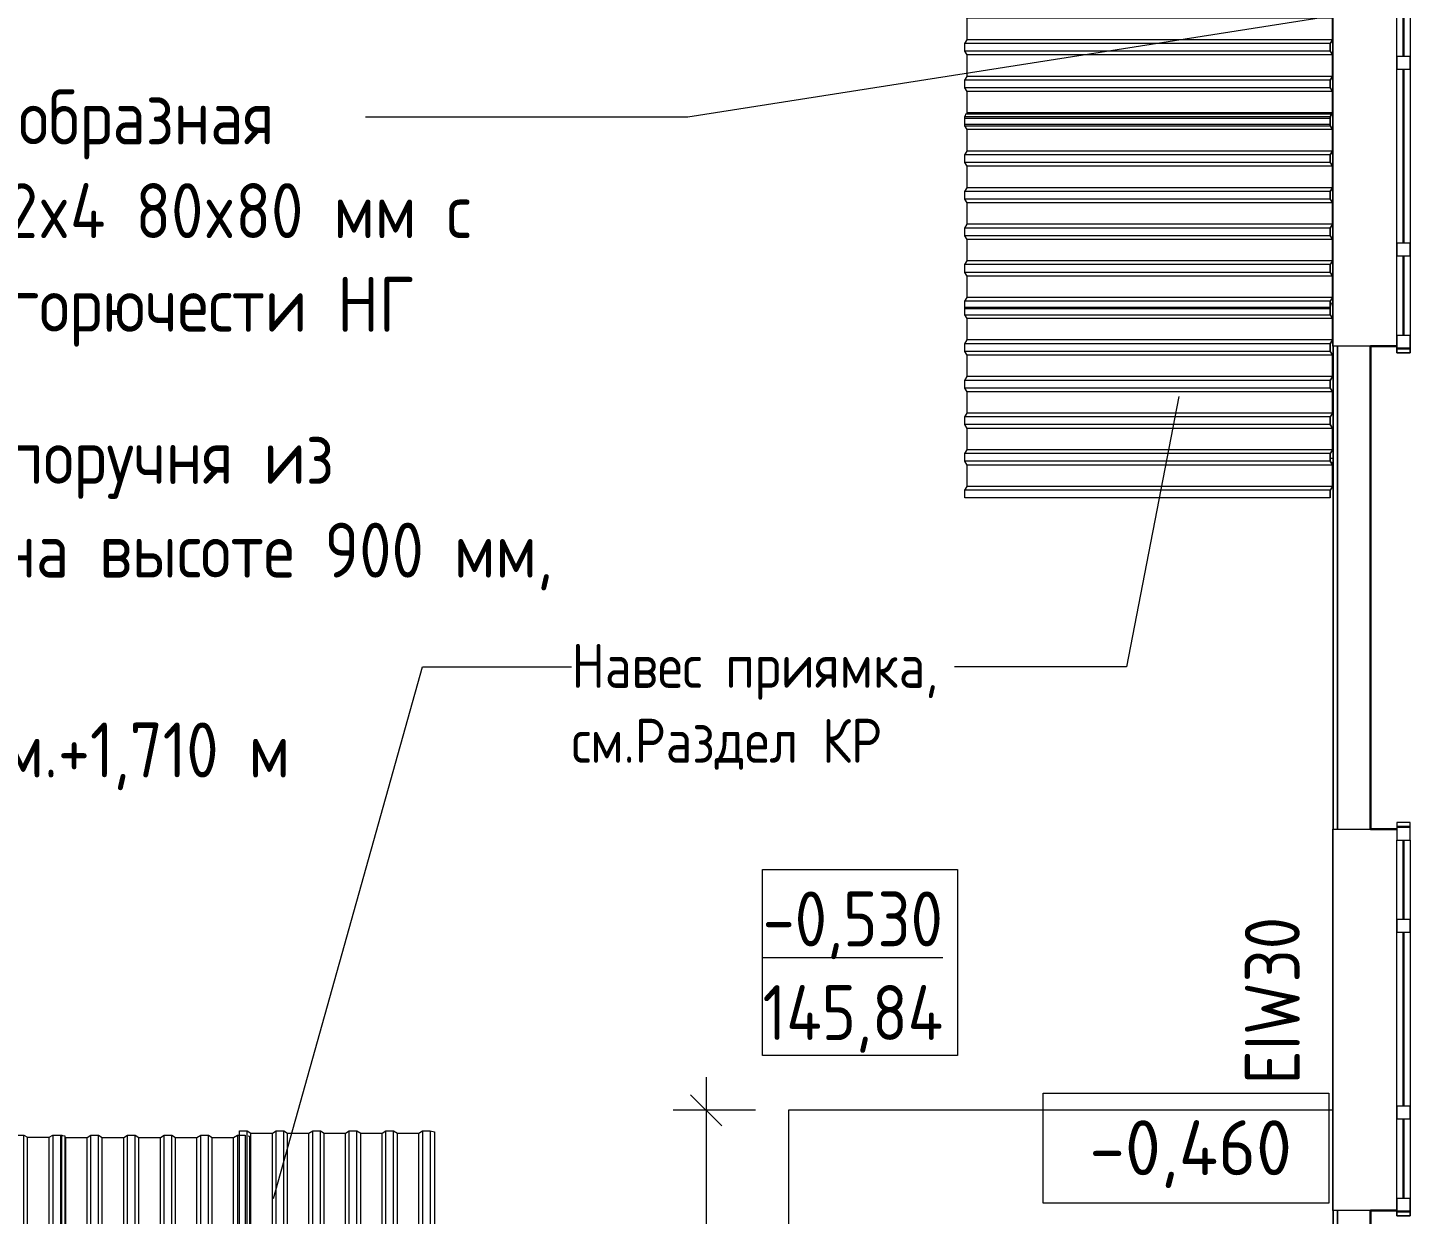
# Model space of a CAD drawing. Header units: millimetres. Extents: x 504091 to 2165846, y 135022 to 442887.
# Drawn here: x 1439468 to 1445732, y 326668 to 332071 of the extents above; entities that cross this region are included whole.
import ezdxf

# ---------------------------------------------------------------- set-up
doc = ezdxf.new("R2010")
doc.units = ezdxf.units.MM
doc.layers.get('Defpoints').update_dxf_attribs({"color": 255})
for name, color, linetype, lineweight in [('_ Окна', 7, 'Continuous', 30), ('Аннотация', 7, 'Continuous', 9), ('Обобщенные модели', 7, 'Continuous', 18), ('Окна', 7, 'Continuous', 18), ('отметки', 7, 'Continuous', 20), ('Перекрытие', 7, 'Continuous', 18), ('размеры', 7, 'Continuous', 9), ('Стены внутренние', 7, 'Continuous', 18), ('Стены наружные', 7, 'Continuous', 18), ('Стены несущие', 7, 'Continuous', 30), ('Стены отделка', 7, 'Continuous', 30), ('Стены штриховка', 7, 'Continuous', 18)]:
    doc.layers.add(name, color=color, linetype=linetype, lineweight=lineweight)
doc.styles.add('GOST Common_2', font='GOST_Common.ttf', dxfattribs={"width": 0.9, "height": 200})
doc.styles.add('GOST Common_3', font='GOST_Common.ttf', dxfattribs={"height": 250})
doc.styles.add('GOST Common_4', font='GOST_Common.ttf', dxfattribs={"width": 0.9, "height": 200})
doc.styles.add('GOST Common_6', font='GOST_Common.ttf', dxfattribs={"width": 0.9, "height": 200})
doc.dimstyles.new('ADSK_Основной_2_мм', dxfattribs={"dimscale": 304.8, "dimtxt": 201.142999, "dimasz": 0.463911, "dimexe": 0.492126, "dimexo": 0.492126, "dimgap": 0.098425, "dimtad": 1, "dimrnd": 0.01, "dimdsep": 46, "dimtxsty": 'GOST Common_4', "dimblk1": 'OBLIQUE', "dimblk2": 'OBLIQUE', "dimsah": 1, "dimcen": 0.09, "dimdle": 0.492126, "dimazin": 2, "dimtfac": 1, "dimtdec": 4, "dimtix": 1, "dimtmove": 0, "dimatfit": 3, "dimfxl": 0, "dimtvp": 1, "dimtolj": 1, "dimtzin": 0, "dimlwd": 20, "dimlwe": 20, "dimarcsym": 0})

# ---------------------------------------------------------------- blocks, each defined once
blk = doc.blocks.new('Roof Cladding - 833x50mm-V25-План 1-го этажа')
at = {"layer": 'Обобщенные модели'}
for p, q in [((39470.2, 22208.1), (39474.5, 22208.1)), ((39474.5, 22208.1), (39476.8, 22206.7)), ((39474.5, 20821.3), (39474.5, 22208.1)), ((39488, 22200.1), (39491.5, 22198)), ((39491.5, 22198), (39589.2, 22198)), ((39491.5, 20837.8), (39491.5, 22198)), ((39589.2, 22198), (39606.2, 22208.1)), ((39589.2, 20837.8), (39589.2, 22198)), ((39606.2, 22208.1), (39641.2, 22208.1)), ((39606.2, 20821.3), (39606.2, 22208.1)), ((39641.2, 22208.1), (39658.2, 22198)), ((39641.2, 20821.3), (39641.2, 22208.1)), ((39658.2, 22198), (39755.9, 22198)), ((39658.2, 20837.8), (39658.2, 22198)), ((39755.9, 22198), (39772.9, 22208.1)), ((39755.9, 20837.8), (39755.9, 22198)), ((39772.9, 22208.1), (39807.9, 22208.1)), ((39772.9, 20821.3), (39772.9, 22208.1)), ((39807.9, 22208.1), (39824.9, 22198)), ((39807.9, 20821.3), (39807.9, 22208.1)), ((39824.9, 22198), (39922.6, 22198)), ((39824.9, 20837.8), (39824.9, 22198)), ((39922.6, 22198), (39939.6, 22208.1)), ((39922.6, 20837.8), (39922.6, 22198)), ((39939.6, 22208.1), (39974.6, 22208.1)), ((39939.6, 20821.3), (39939.6, 22208.1)), ((39974.6, 22208.1), (39991.6, 22198)), ((39974.6, 20821.3), (39974.6, 22208.1)), ((39991.6, 22198), (40089.3, 22198)), ((39991.6, 20837.8), (39991.6, 22198)), ((40089.3, 22198), (40106.3, 22208.1)), ((40089.3, 20837.8), (40089.3, 22198)), ((40106.3, 22208.1), (40141.3, 22208.1)), ((40106.3, 20821.3), (40106.3, 22208.1)), ((40141.3, 22208.1), (40158.3, 22198)), ((40141.3, 20821.3), (40141.3, 22208.1)), ((40158.3, 22198), (40256, 22198)), ((40158.3, 20837.8), (40158.3, 22198)), ((40256, 22198), (40273, 22208.1)), ((40256, 20837.8), (40256, 22198)), ((40273, 22208.1), (40308, 22208.1)), ((40273, 22208.1), (40273, 20821.3)), ((40308, 22208.1), (40308, 20821.3)), ((40322.8, 22205), (40328, 22203.9)), ((40328, 22203.9), (40328, 20821.3))]:
    blk.add_line(p, q, dxfattribs=at)
blk = doc.blocks.new('Roof Cladding - 833x50mm-3052802-План 1-го этажа')
at = {"layer": 'Обобщенные модели'}
for p, q in [((40282.6, 22227.1), (40317.6, 22227.1)), ((40282.6, 20821.3), (40282.6, 22227.1)), ((40317.6, 22227.1), (40334.6, 22217.1)), ((40317.6, 20821.3), (40317.6, 22227.1)), ((40334.6, 22217.1), (40432.3, 22217.1)), ((40334.6, 20837.8), (40334.6, 22217.1)), ((40432.3, 22217.1), (40449.3, 22227.1)), ((40432.3, 20837.8), (40432.3, 22217.1)), ((40449.3, 22227.1), (40484.3, 22227.1)), ((40449.3, 20821.3), (40449.3, 22227.1)), ((40484.3, 22227.1), (40501.3, 22217.1)), ((40484.3, 20821.3), (40484.3, 22227.1)), ((40501.3, 22217.1), (40599, 22217.1)), ((40501.3, 20837.8), (40501.3, 22217.1)), ((40599, 22217.1), (40616, 22227.1)), ((40599, 20837.8), (40599, 22217.1)), ((40616, 22227.1), (40651, 22227.1)), ((40616, 20821.3), (40616, 22227.1)), ((40651, 22227.1), (40668, 22217.1)), ((40651, 20821.3), (40651, 22227.1)), ((40668, 22217.1), (40765.7, 22217.1)), ((40668, 20837.8), (40668, 22217.1)), ((40765.7, 22217.1), (40782.7, 22227.1)), ((40765.7, 20837.8), (40765.7, 22217.1)), ((40782.7, 22227.1), (40817.7, 22227.1)), ((40782.7, 20821.3), (40782.7, 22227.1)), ((40817.7, 22227.1), (40834.7, 22217.1)), ((40817.7, 20821.3), (40817.7, 22227.1)), ((40834.7, 22217.1), (40932.4, 22217.1)), ((40834.7, 20837.8), (40834.7, 22217.1)), ((40932.4, 22217.1), (40949.4, 22227.1)), ((40932.4, 20837.8), (40932.4, 22217.1)), ((40949.4, 22227.1), (40984.4, 22227.1)), ((40949.4, 20821.3), (40949.4, 22227.1)), ((40984.4, 22227.1), (41001.4, 22217.1)), ((40984.4, 20821.3), (40984.4, 22227.1)), ((41001.4, 22217.1), (41099.1, 22217.1)), ((41001.4, 21006.3), (41001.4, 22217.1)), ((41099.1, 22217.1), (41116.1, 22227.1)), ((41099.1, 20821.3), (41099.1, 22217.1)), ((41116.1, 22227.1), (41151.1, 22227.1)), ((41116.1, 22227.1), (41116.1, 20821.3)), ((41151.1, 22227.1), (41171.1, 22223)), ((41151.1, 22227.1), (41151.1, 20821.3)), ((41171.1, 22223), (41171.1, 20821.3)), ((41001.4, 20821.3), (41001.4, 20988.6))]:
    blk.add_line(p, q, dxfattribs=at)
blk = doc.blocks.new('Roof Cladding - 833x50mm-V29-План 1-го этажа')
at = {"layer": 'Обобщенные модели'}
for p, q in [((43585.6, 26802.1), (43585.6, 26837.1)), ((43585.6, 26837.1), (45248.5, 26837.1)), ((43587.7, 26847.1), (43589.8, 26857.1)), ((43589.8, 26857.1), (45252.6, 26857.1)), ((45252.6, 26857.1), (45248.5, 26837.1)), ((45248.5, 26837.1), (45248.5, 26802.1)), ((45248.8, 26836.5), (45252.8, 26856.1)), ((45248.8, 26803.2), (45248.8, 26836.5)), ((45252.8, 26856.1), (45252.6, 26857.1)), ((43595.7, 26785.1), (43585.6, 26802.1)), ((43585.6, 26802.1), (45248.5, 26802.1)), ((43595.7, 26687.4), (43595.7, 26785.1)), ((45258.5, 26785.1), (43595.7, 26785.1)), ((45248.5, 26802.1), (45258.5, 26785.1)), ((45258.8, 26786.2), (45248.8, 26803.2)), ((45258.5, 26785.1), (45258.5, 26687.4)), ((45258.8, 26686.4), (45258.8, 26786.2)), ((43585.6, 26670.4), (43595.7, 26687.4)), ((45258.5, 26687.4), (43595.7, 26687.4)), ((45258.5, 26687.4), (45248.5, 26670.4)), ((45248.8, 26669.4), (45258.8, 26686.4)), ((43585.6, 26635.4), (43585.6, 26670.4)), ((45248.5, 26670.4), (43585.6, 26670.4)), ((43595.7, 26618.4), (43585.6, 26635.4)), ((45248.5, 26635.4), (43585.6, 26635.4)), ((45248.5, 26670.4), (45248.5, 26635.4)), ((45248.5, 26635.4), (45258.5, 26618.4)), ((45248.8, 26636.5), (45248.8, 26669.4)), ((45258.8, 26619.5), (45248.8, 26636.5)), ((43595.7, 26520.7), (43595.7, 26618.4)), ((45258.5, 26618.4), (43595.7, 26618.4)), ((45258.5, 26618.4), (45258.5, 26520.7)), ((45258.8, 26519.7), (45258.8, 26619.5)), ((43585.6, 26503.7), (43595.7, 26520.7)), ((43585.6, 26468.7), (43585.6, 26503.7)), ((45248.5, 26503.7), (43585.6, 26503.7)), ((45258.5, 26520.7), (43595.7, 26520.7)), ((45258.5, 26520.7), (45248.5, 26503.7)), ((45248.5, 26503.7), (45248.5, 26468.7)), ((45248.8, 26502.7), (45258.8, 26519.7)), ((45248.8, 26469.8), (45248.8, 26502.7)), ((43595.7, 26451.7), (43585.6, 26468.7)), ((45248.5, 26468.7), (43585.6, 26468.7)), ((43595.7, 26354), (43595.7, 26451.7)), ((45258.5, 26451.7), (43595.7, 26451.7)), ((45248.5, 26468.7), (45258.5, 26451.7)), ((45258.8, 26452.8), (45248.8, 26469.8)), ((45258.5, 26451.7), (45258.5, 26354)), ((45258.8, 26353), (45258.8, 26452.8)), ((43585.6, 26337), (43595.7, 26354)), ((43585.6, 26302), (43585.6, 26337)), ((45248.5, 26337), (43585.6, 26337)), ((45258.5, 26354), (43595.7, 26354)), ((45258.5, 26354), (45248.5, 26337)), ((45248.5, 26337), (45248.5, 26302)), ((45248.8, 26336), (45258.8, 26353)), ((45248.8, 26303.1), (45248.8, 26336)), ((43595.7, 26285), (43585.6, 26302)), ((45248.5, 26302), (43585.6, 26302)), ((43595.7, 26187.3), (43595.7, 26285)), ((45258.5, 26285), (43595.7, 26285)), ((45248.5, 26302), (45258.5, 26285)), ((45258.8, 26286.1), (45248.8, 26303.1)), ((45258.5, 26285), (45258.5, 26187.3)), ((45258.8, 26186.3), (45258.8, 26286.1)), ((43585.6, 26170.3), (43595.7, 26187.3)), ((45258.5, 26187.3), (43595.7, 26187.3)), ((45258.5, 26187.3), (45248.5, 26170.3)), ((45248.8, 26169.3), (45258.8, 26186.3)), ((43585.6, 26135.3), (43585.6, 26170.3)), ((45248.5, 26170.3), (43585.6, 26170.3)), ((43595.7, 26118.3), (43585.6, 26135.3)), ((45248.5, 26135.3), (43585.6, 26135.3)), ((45248.5, 26170.3), (45248.5, 26135.3)), ((45248.5, 26135.3), (45258.5, 26118.3)), ((45248.8, 26136.4), (45248.8, 26169.3)), ((45258.8, 26119.4), (45248.8, 26136.4)), ((43595.7, 26020.6), (43595.7, 26118.3)), ((45258.5, 26118.3), (43595.7, 26118.3)), ((45258.5, 26118.3), (45258.5, 26020.6)), ((45258.8, 26019.6), (45258.8, 26119.4)), ((43585.6, 26003.6), (43595.7, 26020.6)), ((43585.6, 25968.6), (43585.6, 26003.6)), ((45248.5, 26003.6), (43585.6, 26003.6)), ((45258.5, 26020.6), (43595.7, 26020.6)), ((45258.5, 26020.6), (45248.5, 26003.6)), ((45248.5, 26003.6), (45248.5, 25968.6)), ((45248.8, 26002.6), (45258.8, 26019.6)), ((45248.8, 25968.6), (45248.8, 26002.6)), ((45248.5, 25968.6), (43585.6, 25968.6)), ((45248.5, 25968.6), (45248.8, 25968.6))]:
    blk.add_line(p, q, dxfattribs=at)
blk = doc.blocks.new('Roof Cladding - 333x50mm-3052987-План 1-го этажа')
at = {"layer": 'Обобщенные модели'}
for p, q in [((38932.9, 22208.6), (38967.9, 22208.6)), ((38932.9, 20821.3), (38932.9, 22208.6)), ((38967.9, 22208.6), (38984.9, 22198.5)), ((38967.9, 20821.3), (38967.9, 22208.6)), ((38984.9, 22198.5), (39082.6, 22198.5)), ((38984.9, 20821.3), (38984.9, 22198.5)), ((39082.6, 22198.5), (39099.6, 22208.6)), ((39082.6, 20821.3), (39082.6, 22198.5)), ((39099.6, 22208.6), (39134.6, 22208.6)), ((39099.6, 20821.3), (39099.6, 22208.6)), ((39134.6, 22208.6), (39151.6, 22198.5)), ((39134.6, 20821.3), (39134.6, 22208.6)), ((39151.6, 22198.5), (39249.3, 22198.5)), ((39151.6, 20837.8), (39151.6, 22198.5)), ((39249.3, 22198.5), (39266.3, 22208.6)), ((39249.3, 20837.8), (39249.3, 22198.5)), ((39266.3, 22208.6), (39301.3, 22208.6)), ((39266.3, 20821.3), (39266.3, 22208.6)), ((39301.3, 22208.6), (39318.3, 22198.5)), ((39301.3, 20821.1), (39301.3, 22208.6)), ((39318.3, 22198.5), (39416, 22198.5)), ((39318.3, 20837.8), (39318.3, 22198.5)), ((39416, 22198.5), (39433, 22208.6)), ((39416, 20837.8), (39416, 22198.5)), ((39433, 22208.6), (39468, 22208.6)), ((39433, 22208.6), (39433, 20821.3)), ((39468, 22208.6), (39473.9, 22207.3)), ((39468, 22208.6), (39468, 20821.3)), ((39474.5, 22207.2), (39488, 22204.4)), ((39488, 22204.4), (39488, 20821.3))]:
    blk.add_line(p, q, dxfattribs=at)
blk = doc.blocks.new('Roof Cladding - 833x50mm-V30-План 1-го этажа')
at = {"layer": 'Обобщенные модели'}
for p, q in [((45252.6, 25997.1), (45248.5, 25977.1)), ((45248.7, 25997.1), (45252.6, 25997.1)), ((45248.8, 25976.5), (45252.8, 25996.1)), ((45252.8, 25996.1), (45252.6, 25997.1)), ((43585.6, 25942.1), (43585.6, 25977.1)), ((43585.6, 25977.1), (45248.5, 25977.1)), ((43595.7, 25925.1), (43585.6, 25942.1)), ((43585.6, 25942.1), (45248.5, 25942.1)), ((45248.5, 25977.1), (45248.5, 25942.1)), ((45248.5, 25942.1), (45258.5, 25925.1)), ((45248.8, 25943.2), (45248.8, 25976.5)), ((45258.8, 25926.2), (45248.8, 25943.2)), ((43595.7, 25827.4), (43595.7, 25925.1)), ((45258.5, 25925.1), (43595.7, 25925.1)), ((45258.5, 25925.1), (45258.5, 25827.4)), ((45258.8, 25826.4), (45258.8, 25926.2)), ((43585.6, 25810.4), (43595.7, 25827.4)), ((43585.6, 25775.4), (43585.6, 25810.4)), ((45248.5, 25810.4), (43585.6, 25810.4)), ((45258.5, 25827.4), (43595.7, 25827.4)), ((45258.5, 25827.4), (45248.5, 25810.4)), ((45248.5, 25810.4), (45248.5, 25775.4)), ((45248.8, 25809.4), (45258.8, 25826.4)), ((45248.8, 25776.5), (45248.8, 25809.4)), ((43595.7, 25758.4), (43585.6, 25775.4)), ((45248.5, 25775.4), (43585.6, 25775.4)), ((43595.7, 25660.7), (43595.7, 25758.4)), ((45258.5, 25758.4), (43595.7, 25758.4)), ((45248.5, 25775.4), (45258.5, 25758.4)), ((45258.8, 25759.5), (45248.8, 25776.5)), ((45258.5, 25758.4), (45258.5, 25660.7)), ((45258.8, 25659.7), (45258.8, 25759.5)), ((43585.6, 25643.7), (43595.7, 25660.7)), ((43585.6, 25608.7), (43585.6, 25643.7)), ((45248.5, 25643.7), (43585.6, 25643.7)), ((45258.5, 25660.7), (43595.7, 25660.7)), ((45258.5, 25660.7), (45248.5, 25643.7)), ((45248.5, 25643.7), (45248.5, 25608.7)), ((45248.8, 25642.7), (45258.8, 25659.7)), ((45248.8, 25609.8), (45248.8, 25642.7)), ((43595.7, 25591.7), (43585.6, 25608.7)), ((45248.5, 25608.7), (43585.6, 25608.7)), ((43595.7, 25494), (43595.7, 25591.7)), ((45258.5, 25591.7), (43595.7, 25591.7)), ((45248.5, 25608.7), (45258.5, 25591.7)), ((45258.8, 25592.8), (45248.8, 25609.8)), ((45258.5, 25591.7), (45258.5, 25494)), ((45258.8, 25493), (45258.8, 25592.8)), ((43585.6, 25477), (43595.7, 25494)), ((43585.6, 25442), (43585.6, 25477)), ((45248.5, 25477), (43585.6, 25477)), ((43595.7, 25425), (43585.6, 25442)), ((45248.5, 25442), (43585.6, 25442)), ((45258.5, 25494), (43595.7, 25494)), ((45258.5, 25494), (45248.5, 25477)), ((45248.5, 25477), (45248.5, 25442)), ((45248.5, 25442), (45258.5, 25425)), ((45248.8, 25476), (45258.8, 25493)), ((45248.8, 25443.1), (45248.8, 25476)), ((45258.8, 25426.1), (45248.8, 25443.1)), ((43595.7, 25327.3), (43595.7, 25425)), ((45258.5, 25425), (43595.7, 25425)), ((45258.5, 25425), (45258.5, 25327.3)), ((45258.8, 25326.3), (45258.8, 25426.1)), ((43585.6, 25310.3), (43595.7, 25327.3)), ((43585.6, 25275.3), (43585.6, 25310.3)), ((45248.5, 25310.3), (43585.6, 25310.3)), ((45258.5, 25327.3), (43595.7, 25327.3)), ((45258.5, 25327.3), (45248.5, 25310.3)), ((45248.5, 25310.3), (45248.5, 25275.3)), ((45248.8, 25309.3), (45258.8, 25326.3)), ((45248.8, 25276.4), (45248.8, 25309.3)), ((43595.7, 25258.3), (43585.6, 25275.3)), ((45248.5, 25275.3), (43585.6, 25275.3)), ((43595.7, 25160.6), (43595.7, 25258.3)), ((45258.5, 25258.3), (43595.7, 25258.3)), ((45248.5, 25275.3), (45258.5, 25258.3)), ((45258.8, 25259.4), (45248.8, 25276.4)), ((45258.5, 25258.3), (45258.5, 25160.6)), ((45258.8, 25159.6), (45258.8, 25259.4)), ((43585.6, 25143.6), (43595.7, 25160.6)), ((43585.6, 25108.6), (43585.6, 25143.6)), ((45248.5, 25143.6), (43585.6, 25143.6)), ((45258.5, 25160.6), (43595.7, 25160.6)), ((45258.5, 25160.6), (45248.5, 25143.6)), ((45248.5, 25143.6), (45248.5, 25108.6)), ((45248.8, 25142.6), (45258.8, 25159.6)), ((45248.8, 25108.6), (45248.8, 25142.6)), ((45248.5, 25108.6), (43585.6, 25108.6)), ((45248.5, 25108.6), (45248.8, 25108.6))]:
    blk.add_line(p, q, dxfattribs=at)
blk = doc.blocks.new('Roof Cladding - 833x50mm-3052852-План 1-го этажа')
at = {"layer": 'Обобщенные модели'}
for p, q in [((43585.6, 27677.1), (43589.8, 27697.1)), ((43589.8, 27697.1), (45252.6, 27697.1)), ((45252.6, 27697.1), (45248.5, 27677.1)), ((45248.8, 27676.5), (45252.8, 27696.1)), ((45252.8, 27696.1), (45252.6, 27697.1)), ((43585.6, 27642.1), (43585.6, 27677.1)), ((43585.6, 27677.1), (45248.5, 27677.1)), ((43595.7, 27625.1), (43585.6, 27642.1)), ((43585.6, 27642.1), (45248.5, 27642.1)), ((43595.7, 27527.4), (43595.7, 27625.1)), ((45258.5, 27625.1), (43595.7, 27625.1)), ((45248.5, 27677.1), (45248.5, 27642.1)), ((45248.5, 27642.1), (45258.5, 27625.1)), ((45248.8, 27643.2), (45248.8, 27676.5)), ((45258.8, 27626.2), (45248.8, 27643.2)), ((45258.5, 27625.1), (45258.5, 27527.4)), ((45258.8, 27526.4), (45258.8, 27626.2)), ((43585.6, 27510.4), (43595.7, 27527.4)), ((43585.6, 27475.4), (43585.6, 27510.4)), ((45248.5, 27510.4), (43585.6, 27510.4)), ((45258.5, 27527.4), (43595.7, 27527.4)), ((45258.5, 27527.4), (45248.5, 27510.4)), ((45248.5, 27510.4), (45248.5, 27475.4)), ((45248.8, 27509.4), (45258.8, 27526.4)), ((45248.8, 27476.5), (45248.8, 27509.4)), ((43595.7, 27458.4), (43585.6, 27475.4)), ((45248.5, 27475.4), (43585.6, 27475.4)), ((43595.7, 27360.7), (43595.7, 27458.4)), ((45258.5, 27458.4), (43595.7, 27458.4)), ((45248.5, 27475.4), (45258.5, 27458.4)), ((45258.8, 27459.5), (45248.8, 27476.5)), ((45258.5, 27458.4), (45258.5, 27360.7)), ((45258.8, 27359.7), (45258.8, 27459.5)), ((43585.6, 27343.7), (43595.7, 27360.7)), ((43585.6, 27308.7), (43585.6, 27343.7)), ((45248.5, 27343.7), (43585.6, 27343.7)), ((45258.5, 27360.7), (43595.7, 27360.7)), ((45258.5, 27360.7), (45248.5, 27343.7)), ((45248.5, 27343.7), (45248.5, 27308.7)), ((45248.8, 27342.7), (45258.8, 27359.7)), ((45248.8, 27309.8), (45248.8, 27342.7)), ((43595.7, 27291.7), (43585.6, 27308.7)), ((45248.5, 27308.7), (43585.6, 27308.7)), ((43595.7, 27194), (43595.7, 27291.7)), ((45258.5, 27291.7), (43595.7, 27291.7)), ((45248.5, 27308.7), (45258.5, 27291.7)), ((45258.8, 27292.8), (45248.8, 27309.8)), ((45258.5, 27291.7), (45258.5, 27194)), ((45258.8, 27193), (45258.8, 27292.8)), ((43585.6, 27177), (43595.7, 27194)), ((45258.5, 27194), (43595.7, 27194)), ((45258.5, 27194), (45248.5, 27177)), ((45248.8, 27176), (45258.8, 27193)), ((43585.6, 27142), (43585.6, 27177)), ((45248.5, 27177), (43585.6, 27177)), ((43595.7, 27125), (43585.6, 27142)), ((45248.5, 27142), (43585.6, 27142)), ((43595.7, 27027.3), (43595.7, 27125)), ((45258.5, 27125), (43595.7, 27125)), ((45248.5, 27177), (45248.5, 27142)), ((45248.5, 27142), (45258.5, 27125)), ((45248.8, 27143.1), (45248.8, 27176)), ((45258.8, 27126.1), (45248.8, 27143.1)), ((45258.5, 27125), (45258.5, 27027.3)), ((45258.8, 27026.3), (45258.8, 27126.1)), ((43585.6, 27010.3), (43595.7, 27027.3)), ((43585.6, 26975.3), (43585.6, 27010.3)), ((45248.5, 27010.3), (43585.6, 27010.3)), ((45258.5, 27027.3), (43595.7, 27027.3)), ((45258.5, 27027.3), (45248.5, 27010.3)), ((45248.5, 27010.3), (45248.5, 26975.3)), ((45248.8, 27009.3), (45258.8, 27026.3)), ((45248.8, 26976.4), (45248.8, 27009.3)), ((43595.7, 26958.3), (43585.6, 26975.3)), ((45248.5, 26975.3), (43585.6, 26975.3)), ((43595.7, 26860.6), (43595.7, 26958.3)), ((45258.5, 26958.3), (43595.7, 26958.3)), ((45248.5, 26975.3), (45258.5, 26958.3)), ((45258.8, 26959.4), (45248.8, 26976.4)), ((45258.5, 26958.3), (45258.5, 26860.6)), ((45258.8, 26859.6), (45258.8, 26959.4)), ((43585.6, 26843.6), (43587.7, 26847.1)), ((43585.6, 26808.6), (43585.6, 26843.6)), ((45248.5, 26843.6), (43585.6, 26843.6)), ((43593.6, 26857.1), (43595.7, 26860.6)), ((45258.5, 26860.6), (43595.7, 26860.6)), ((45250.4, 26846.9), (45248.5, 26843.6)), ((45248.5, 26843.6), (45248.5, 26808.6)), ((45248.8, 26842.6), (45258.8, 26859.6)), ((45248.8, 26808.6), (45248.8, 26842.6)), ((45258.5, 26860.6), (45250.5, 26847.1)), ((45248.5, 26808.6), (43585.6, 26808.6)), ((45248.5, 26808.6), (45248.8, 26808.6))]:
    blk.add_line(p, q, dxfattribs=at)
blk = doc.blocks.new('Roof Cladding - 833x50mm-V33-План 1-го этажа')
at = {"layer": 'Обобщенные модели'}
for p, q in [((43585.6, 26802.1), (43585.6, 26837.1)), ((43585.6, 26837.1), (45248.5, 26837.1)), ((43587.7, 26847.1), (43589.8, 26857.1)), ((43589.8, 26857.1), (45252.6, 26857.1)), ((45252.6, 26857.1), (45248.5, 26837.1)), ((45248.5, 26837.1), (45248.5, 26802.1)), ((45248.8, 26836.5), (45252.8, 26856.1)), ((45248.8, 26803.2), (45248.8, 26836.5)), ((45252.8, 26856.1), (45252.6, 26857.1)), ((43595.7, 26785.1), (43585.6, 26802.1)), ((43585.6, 26802.1), (45248.5, 26802.1)), ((43595.7, 26687.4), (43595.7, 26785.1)), ((45258.5, 26785.1), (43595.7, 26785.1)), ((45248.5, 26802.1), (45258.5, 26785.1)), ((45258.8, 26786.2), (45248.8, 26803.2)), ((45258.5, 26785.1), (45258.5, 26687.4)), ((45258.8, 26686.4), (45258.8, 26786.2)), ((43585.6, 26670.4), (43595.7, 26687.4)), ((45258.5, 26687.4), (43595.7, 26687.4)), ((45258.5, 26687.4), (45248.5, 26670.4)), ((45248.8, 26669.4), (45258.8, 26686.4)), ((43585.6, 26635.4), (43585.6, 26670.4)), ((45248.5, 26670.4), (43585.6, 26670.4)), ((43595.7, 26618.4), (43585.6, 26635.4)), ((45248.5, 26635.4), (43585.6, 26635.4)), ((45248.5, 26670.4), (45248.5, 26635.4)), ((45248.5, 26635.4), (45258.5, 26618.4)), ((45248.8, 26636.5), (45248.8, 26669.4)), ((45258.8, 26619.5), (45248.8, 26636.5)), ((43595.7, 26520.7), (43595.7, 26618.4)), ((45258.5, 26618.4), (43595.7, 26618.4)), ((45258.5, 26618.4), (45258.5, 26520.7)), ((45258.8, 26519.7), (45258.8, 26619.5)), ((43585.6, 26503.7), (43595.7, 26520.7)), ((43585.6, 26468.7), (43585.6, 26503.7)), ((45248.5, 26503.7), (43585.6, 26503.7)), ((45258.5, 26520.7), (43595.7, 26520.7)), ((45258.5, 26520.7), (45248.5, 26503.7)), ((45248.5, 26503.7), (45248.5, 26468.7)), ((45248.8, 26502.7), (45258.8, 26519.7)), ((45248.8, 26469.8), (45248.8, 26502.7)), ((43595.7, 26451.7), (43585.6, 26468.7)), ((45248.5, 26468.7), (43585.6, 26468.7)), ((43595.7, 26354), (43595.7, 26451.7)), ((45258.5, 26451.7), (43595.7, 26451.7)), ((45248.5, 26468.7), (45258.5, 26451.7)), ((45258.8, 26452.8), (45248.8, 26469.8)), ((45258.5, 26451.7), (45258.5, 26354)), ((45258.8, 26353), (45258.8, 26452.8)), ((43585.6, 26337), (43595.7, 26354)), ((43585.6, 26302), (43585.6, 26337)), ((45248.5, 26337), (43585.6, 26337)), ((45258.5, 26354), (43595.7, 26354)), ((45258.5, 26354), (45248.5, 26337)), ((45248.5, 26337), (45248.5, 26302)), ((45248.8, 26336), (45258.8, 26353)), ((45248.8, 26303.1), (45248.8, 26336)), ((43595.7, 26285), (43585.6, 26302)), ((45248.5, 26302), (43585.6, 26302)), ((43595.7, 26187.3), (43595.7, 26285)), ((45258.5, 26285), (43595.7, 26285)), ((45248.5, 26302), (45258.5, 26285)), ((45258.8, 26286.1), (45248.8, 26303.1)), ((45258.5, 26285), (45258.5, 26187.3)), ((45258.8, 26186.3), (45258.8, 26286.1)), ((43585.6, 26170.3), (43595.7, 26187.3)), ((45258.5, 26187.3), (43595.7, 26187.3)), ((45258.5, 26187.3), (45248.5, 26170.3)), ((45248.8, 26169.3), (45258.8, 26186.3)), ((43585.6, 26135.3), (43585.6, 26170.3)), ((45248.5, 26170.3), (43585.6, 26170.3)), ((43595.7, 26118.3), (43585.6, 26135.3)), ((45248.5, 26135.3), (43585.6, 26135.3)), ((45248.5, 26170.3), (45248.5, 26135.3)), ((45248.5, 26135.3), (45258.5, 26118.3)), ((45248.8, 26136.4), (45248.8, 26169.3)), ((45258.8, 26119.4), (45248.8, 26136.4)), ((43595.7, 26020.6), (43595.7, 26118.3)), ((45258.5, 26118.3), (43595.7, 26118.3)), ((45258.5, 26118.3), (45258.5, 26020.6)), ((45258.8, 26019.6), (45258.8, 26119.4)), ((43585.6, 26003.6), (43595.7, 26020.6)), ((43585.6, 25968.6), (43585.6, 26003.6)), ((45248.5, 26003.6), (43585.6, 26003.6)), ((45258.5, 26020.6), (43595.7, 26020.6)), ((45258.5, 26020.6), (45248.5, 26003.6)), ((45248.5, 26003.6), (45248.5, 25968.6)), ((45248.8, 26002.6), (45258.8, 26019.6)), ((45248.8, 25968.6), (45248.8, 26002.6)), ((45248.5, 25968.6), (43585.6, 25968.6)), ((45248.5, 25968.6), (45248.8, 25968.6))]:
    blk.add_line(p, q, dxfattribs=at)
blk = doc.blocks.new('Roof Cladding - 833x50mm-V34-План 1-го этажа')
at = {"layer": 'Обобщенные модели'}
for p, q in [((45252.6, 25997.1), (45248.5, 25977.1)), ((45248.7, 25997.1), (45252.6, 25997.1)), ((45248.8, 25976.5), (45252.8, 25996.1)), ((45252.8, 25996.1), (45252.6, 25997.1)), ((43585.6, 25942.1), (43585.6, 25977.1)), ((43585.6, 25977.1), (45248.5, 25977.1)), ((43595.7, 25925.1), (43585.6, 25942.1)), ((43585.6, 25942.1), (45248.5, 25942.1)), ((45248.5, 25977.1), (45248.5, 25942.1)), ((45248.5, 25942.1), (45258.5, 25925.1)), ((45248.8, 25943.2), (45248.8, 25976.5)), ((45258.8, 25926.2), (45248.8, 25943.2)), ((43595.7, 25827.4), (43595.7, 25925.1)), ((45258.5, 25925.1), (43595.7, 25925.1)), ((45258.5, 25925.1), (45258.5, 25827.4)), ((45258.8, 25826.4), (45258.8, 25926.2)), ((43585.6, 25810.4), (43595.7, 25827.4)), ((43585.6, 25775.4), (43585.6, 25810.4)), ((45248.5, 25810.4), (43585.6, 25810.4)), ((45258.5, 25827.4), (43595.7, 25827.4)), ((45258.5, 25827.4), (45248.5, 25810.4)), ((45248.5, 25810.4), (45248.5, 25775.4)), ((45248.8, 25809.4), (45258.8, 25826.4)), ((45248.8, 25776.5), (45248.8, 25809.4)), ((43595.7, 25758.4), (43585.6, 25775.4)), ((45248.5, 25775.4), (43585.6, 25775.4)), ((43595.7, 25660.7), (43595.7, 25758.4)), ((45258.5, 25758.4), (43595.7, 25758.4)), ((45248.5, 25775.4), (45258.5, 25758.4)), ((45258.8, 25759.5), (45248.8, 25776.5)), ((45258.5, 25758.4), (45258.5, 25660.7)), ((45258.8, 25659.7), (45258.8, 25759.5)), ((43585.6, 25643.7), (43595.7, 25660.7)), ((43585.6, 25608.7), (43585.6, 25643.7)), ((45248.5, 25643.7), (43585.6, 25643.7)), ((45258.5, 25660.7), (43595.7, 25660.7)), ((45258.5, 25660.7), (45248.5, 25643.7)), ((45248.5, 25643.7), (45248.5, 25608.7)), ((45248.8, 25642.7), (45258.8, 25659.7)), ((45248.8, 25609.8), (45248.8, 25642.7)), ((43595.7, 25591.7), (43585.6, 25608.7)), ((45248.5, 25608.7), (43585.6, 25608.7)), ((43595.7, 25494), (43595.7, 25591.7)), ((45258.5, 25591.7), (43595.7, 25591.7)), ((45248.5, 25608.7), (45258.5, 25591.7)), ((45258.8, 25592.8), (45248.8, 25609.8)), ((45258.5, 25591.7), (45258.5, 25494)), ((45258.8, 25493), (45258.8, 25592.8)), ((43585.6, 25477), (43595.7, 25494)), ((43585.6, 25442), (43585.6, 25477)), ((45248.5, 25477), (43585.6, 25477)), ((43595.7, 25425), (43585.6, 25442)), ((45248.5, 25442), (43585.6, 25442)), ((45258.5, 25494), (43595.7, 25494)), ((45258.5, 25494), (45248.5, 25477)), ((45248.5, 25477), (45248.5, 25442)), ((45248.5, 25442), (45258.5, 25425)), ((45248.8, 25476), (45258.8, 25493)), ((45248.8, 25443.1), (45248.8, 25476)), ((45258.8, 25426.1), (45248.8, 25443.1)), ((43595.7, 25327.3), (43595.7, 25425)), ((45258.5, 25425), (43595.7, 25425)), ((45258.5, 25425), (45258.5, 25327.3)), ((45258.8, 25326.3), (45258.8, 25426.1)), ((43585.6, 25310.3), (43595.7, 25327.3)), ((43585.6, 25275.3), (43585.6, 25310.3)), ((45248.5, 25310.3), (43585.6, 25310.3)), ((45258.5, 25327.3), (43595.7, 25327.3)), ((45258.5, 25327.3), (45248.5, 25310.3)), ((45248.5, 25310.3), (45248.5, 25275.3)), ((45248.8, 25309.3), (45258.8, 25326.3)), ((45248.8, 25276.4), (45248.8, 25309.3)), ((43595.7, 25258.3), (43585.6, 25275.3)), ((45248.5, 25275.3), (43585.6, 25275.3)), ((43595.7, 25160.6), (43595.7, 25258.3)), ((45258.5, 25258.3), (43595.7, 25258.3)), ((45248.5, 25275.3), (45258.5, 25258.3)), ((45258.8, 25259.4), (45248.8, 25276.4)), ((45258.5, 25258.3), (45258.5, 25160.6)), ((45258.8, 25159.6), (45258.8, 25259.4)), ((43585.6, 25143.6), (43595.7, 25160.6)), ((43585.6, 25108.6), (43585.6, 25143.6)), ((45248.5, 25143.6), (43585.6, 25143.6)), ((45258.5, 25160.6), (43595.7, 25160.6)), ((45258.5, 25160.6), (45248.5, 25143.6)), ((45248.5, 25143.6), (45248.5, 25108.6)), ((45248.8, 25142.6), (45258.8, 25159.6)), ((45248.8, 25108.6), (45248.8, 25142.6)), ((45248.5, 25108.6), (43585.6, 25108.6)), ((45248.5, 25108.6), (45248.8, 25108.6))]:
    blk.add_line(p, q, dxfattribs=at)
blk = doc.blocks.new('окно трехпол с фрамугой - 1750-2320_h___нов_-2116613-План 1-го этажа')
at = {"layer": '_ Окна', "lineweight": 18}
for p, q in [((-895, 100), (-895, 160)), ((-895, 160), (-815, 160)), ((-815, 160), (-815, 100)), ((-455, 100), (-455, 160)), ((-455, 160), (-395, 160)), ((-395, 160), (-395, 100)), ((395, 100), (395, 160)), ((395, 160), (455, 160)), ((455, 160), (455, 100)), ((815, 160), (815, 100)), ((895, 160), (815, 160)), ((895, 100), (895, 160)), ((-815, 100), (-895, 100)), ((-395, 100), (-455, 100)), ((455, 100), (395, 100)), ((815, 100), (895, 100))]:
    blk.add_line(p, q, dxfattribs=at)
at = {"layer": '_ Окна'}
for p, q in [((-875, 100), (-875, 160)), ((-815, 130), (-455, 130)), ((-395, 130), (395, 130)), ((455, 130), (815, 130)), ((875, 100), (875, 160))]:
    blk.add_line(p, q, dxfattribs=at)
at = {"layer": 'Окна'}
for p, q in [((-895, 160), (-895, 100)), ((-815, 160), (-895, 160)), ((-815, 160), (-455, 160)), ((-395, 160), (-455, 160)), ((-395, 160), (395, 160)), ((455, 160), (395, 160)), ((455, 160), (815, 160)), ((895, 160), (815, 160)), ((895, 100), (895, 160)), ((-895, 100), (-815, 100)), ((-455, 100), (-815, 100)), ((-455, 100), (-395, 100)), ((395, 100), (-395, 100)), ((395, 100), (455, 100)), ((815, 100), (455, 100)), ((815, 100), (895, 100))]:
    blk.add_line(p, q, dxfattribs=at)
blk = doc.blocks.new('окно трехпол с фрамугой - 1750-2320_h___нов_ ок27 ЕIW30-2156325-План 1-го этажа')
at = {"layer": '_ Окна', "lineweight": 18}
for p, q in [((-895, 100), (-895, 160)), ((-895, 160), (-815, 160)), ((-815, 160), (-815, 100)), ((-455, 100), (-455, 160)), ((-455, 160), (-395, 160)), ((-395, 160), (-395, 100)), ((395, 100), (395, 160)), ((395, 160), (455, 160)), ((455, 160), (455, 100)), ((815, 160), (815, 100)), ((895, 160), (815, 160)), ((895, 100), (895, 160)), ((-815, 100), (-895, 100)), ((-395, 100), (-455, 100)), ((455, 100), (395, 100)), ((815, 100), (895, 100))]:
    blk.add_line(p, q, dxfattribs=at)
at = {"layer": '_ Окна'}
for p, q in [((-875, 100), (-875, 160)), ((-815, 130), (-455, 130)), ((-395, 130), (395, 130)), ((455, 130), (815, 130)), ((875, 100), (875, 160))]:
    blk.add_line(p, q, dxfattribs=at)
at = {"layer": 'Окна'}
for p, q in [((-895, 160), (-895, 100)), ((-815, 160), (-895, 160)), ((-815, 160), (-455, 160)), ((-395, 160), (-455, 160)), ((-395, 160), (395, 160)), ((455, 160), (395, 160)), ((455, 160), (815, 160)), ((895, 160), (815, 160)), ((895, 100), (895, 160)), ((-895, 100), (-815, 100)), ((-455, 100), (-815, 100)), ((-455, 100), (-395, 100)), ((395, 100), (-395, 100)), ((395, 100), (455, 100)), ((815, 100), (455, 100)), ((815, 100), (895, 100))]:
    blk.add_line(p, q, dxfattribs=at)
blk = doc.blocks.new('Высотные отметки - Рамка-12095-План 1-го этажа')
at = {"layer": 'Аннотация', "lineweight": 20}
for p, q in [((-6.5, 0), (-6.5, 5)), ((-6.5, 5), (6.5, 5)), ((6.5, 5), (6.5, 0)), ((6.5, 0), (-6.5, 0))]:
    blk.add_line(p, q, dxfattribs=at)
blk = doc.blocks.new('_Oblique')
at = {"color": 0, "linetype": 'ByBlock', "lineweight": -2}
blk.add_line((-0.5, -0.5), (0.5, 0.5), dxfattribs=at)
blk = doc.blocks.new('*D2712')
at = {"layer": 'Defpoints', "color": 0, "lineweight": 20, "transparency": 16777216}
for p in [(1442932.1, 327142.7), (1442557.6, 325642.7), (1442657.6, 325642.7)]:
    blk.add_point(p, dxfattribs=at)
at = {"layer": 'размеры', "color": 0, "transparency": 16777216}
for p, q in [((1442557.6, 327292.7), (1442557.6, 325492.7)), ((1442782.1, 327142.7), (1442407.6, 327142.7)), ((1442507.6, 325642.7), (1442407.6, 325642.7))]:
    blk.add_line(p, q, dxfattribs=at)
at = {"layer": 'размеры', "color": 0, "transparency": 16777216, "xscale": 141.4, "yscale": 141.4, "zscale": 141.4}
for p, rotation in [((1442557.6, 327142.7), 90), ((1442557.6, 325642.7), 270)]:
    blk.add_blockref('_Oblique', p, dxfattribs=dict(at, rotation=rotation))
at = {"layer": 'размеры', "color": 0, "lineweight": 20, "transparency": 16777216, "insert": (1442427.6, 326392.7), "char_height": 200, "width": 560.473, "attachment_point": 5, "rotation": 90, "style": 'GOST Common_4'}
blk.add_mtext('\\A1;1500', dxfattribs=at)

msp = doc.modelspace()

# ---------------------------------------------------------------- linework, layer by layer
at = {"layer": 'Аннотация', "lineweight": 9}
for p, q in [((1451322.8093, 333054.2611), (1442474.4845, 331663.512)), ((1441885.6899, 331663.512), (1441006.7944, 331663.512)), ((1442474.4845, 331663.512), (1441885.6899, 331663.512)), ((1444709.1153, 330392.1788), (1444471.5053, 329161.3434)), ((1440587.3433, 326741.4694), (1441265.9696, 329161.3434)), ((1441265.9696, 329161.3434), (1441944.5959, 329161.3434)), ((1444121.9883, 329161.3434), (1443688.8615, 329161.3434)), ((1444471.5053, 329161.3434), (1444121.9883, 329161.3434))]:
    msp.add_line(p, q, dxfattribs=at)
at = {"layer": 'Аннотация', "lineweight": 9, "flags": 128}
msp.add_lwpolyline([(1442814.6635, 328239.0197), (1443702.0635, 328239.0197), (1443702.0635, 327392.0197), (1442814.6635, 327392.0197)], close=True, dxfattribs=at)
at = {"layer": 'Перекрытие'}
for p, q in [((1445412.1479, 327142.6621), (1442932.1436, 327142.6621)), ((1442932.1436, 327142.6621), (1442932.1436, 325642.6621))]:
    msp.add_line(p, q, dxfattribs=at)
at = {"layer": 'Стены внутренние'}
for p, q in [((1445412.1479, 332049.8234), (1445408.8292, 332049.9685)), ((1445408.8292, 330359.4097), (1445412.1479, 330359.3247)), ((1445412.1479, 330109.2426), (1445398.7455, 330109.586))]:
    msp.add_line(p, q, dxfattribs=at)
at = {"layer": 'Стены наружные'}
for p, q in [((1445411.1479, 330620.5145), (1445411.1479, 332350.5145)), ((1445412.1479, 330620.5145), (1445412.1479, 332350.5145)), ((1445412.1479, 332029.8043), (1445409.1411, 332029.9357)), ((1445411.1479, 330620.5145), (1445412.1479, 330620.5145)), ((1445408.8292, 330379.4163), (1445412.1479, 330379.3312)), ((1445412.1479, 330089.2361), (1445403.9811, 330089.4453)), ((1445411.1479, 328422.1949), (1445412.1479, 328422.1949)), ((1445411.1479, 326687.1949), (1445411.1479, 328422.1949)), ((1445412.1479, 326687.1949), (1445412.1479, 328422.1949)), ((1445412.1479, 326687.1949), (1445411.1479, 326687.1949))]:
    msp.add_line(p, q, dxfattribs=at)
at = {"layer": 'Стены несущие'}
for p, q in [((1445702.1479, 330620.5145), (1445582.1479, 330620.5145)), ((1445582.1479, 328422.1949), (1445582.1479, 330620.5145)), ((1445582.1479, 328422.1949), (1445702.1479, 328422.1949)), ((1445702.1479, 326687.1949), (1445582.1479, 326687.1949)), ((1445582.1479, 325472.6621), (1445582.1479, 326687.1949))]:
    msp.add_line(p, q, dxfattribs=at)
at = {"layer": 'Стены отделка', "lineweight": 9}
for p, q in [((1445411.1479, 330620.5145), (1445411.1479, 328422.1949)), ((1445432.1479, 330620.5145), (1445412.1479, 330620.5145)), ((1445412.1479, 330620.5145), (1445412.1479, 328422.1949)), ((1445582.1479, 330620.5145), (1445432.1479, 330620.5145)), ((1445412.1479, 328422.1949), (1445432.1479, 328422.1949)), ((1445432.1479, 328422.1949), (1445432.1479, 328423.1949)), ((1445432.1479, 328423.1949), (1445432.1479, 328422.1949)), ((1445432.1479, 328422.1949), (1445582.1479, 328422.1949)), ((1445411.1479, 326687.1949), (1445411.1479, 325642.6621)), ((1445432.1479, 326687.1949), (1445412.1479, 326687.1949)), ((1445412.1479, 326687.1949), (1445412.1479, 325642.6621)), ((1445582.1479, 326687.1949), (1445432.1479, 326687.1949))]:
    msp.add_line(p, q, dxfattribs=at)
at = {"layer": 'Стены штриховка'}
for p, q in [((1445432.1479, 328423.1949), (1445432.1479, 330620.5145)), ((1445432.1479, 330620.5145), (1445432.1479, 328423.1949)), ((1445432.1479, 325642.6621), (1445432.1479, 326687.1949)), ((1445432.1479, 326687.1949), (1445432.1479, 325642.6621))]:
    msp.add_line(p, q, dxfattribs=at)

# ---------------------------------------------------------------- block references
at = {"layer": 'Обобщенные модели'}
for name in ['Roof Cladding - 833x50mm-3052852-План 1-го этажа', 'Roof Cladding - 833x50mm-V29-План 1-го этажа', 'Roof Cladding - 833x50mm-V33-План 1-го этажа', 'Roof Cladding - 833x50mm-V30-План 1-го этажа', 'Roof Cladding - 833x50mm-V34-План 1-го этажа', 'Roof Cladding - 333x50mm-3052987-План 1-го этажа', 'Roof Cladding - 833x50mm-V25-План 1-го этажа', 'Roof Cladding - 833x50mm-3052802-План 1-го этажа']:
    msp.add_blockref(name, (1400150.2939, 304821.3441), dxfattribs=at)
at = {"layer": 'Окна', "rotation": 90.00000000000067}
for name, p in [('окно трехпол с фрамугой - 1750-2320_h___нов_-2116613-План 1-го этажа', (1445862.1479, 331485.5145)), ('окно трехпол с фрамугой - 1750-2320_h___нов_ ок27 ЕIW30-2156325-План 1-го этажа', (1445862.1479, 327557.1949))]:
    msp.add_blockref(name, p, dxfattribs=at)
at = {"layer": 'отметки', "lineweight": 20, "xscale": 99.99999999999993, "yscale": 99.99999999999993, "zscale": 99.99999999999993}
msp.add_blockref('Высотные отметки - Рамка-12095-План 1-го этажа', (1444741.9686, 326720.5102), dxfattribs=at)

# ---------------------------------------------------------------- texts
at = {"layer": 'Аннотация', "lineweight": 9, "attachment_point": 1, "line_spacing_factor": 1.022766}
for s, insert, char_height, width, style in [('\\pt360,720,1080,1440,1800,2160,2520,2880,3240,3600,3960,4320,4680,5040,5400,5760,6120,6480,6840,7200,7560,7920,8280,8640,9000,9360,9720,10080,10440,10800,11160,11520;Панель стеновая кубообразная Перфатен Pergola 6/2x4 80x80\\~мм с шагом 80мм. Группа горючести НГ', (1436500.2788, 331788.7051), 250, 5387.4, 'GOST Common_2'), ('\\pt360,720,1080,1440,1800,2160,2520,2880,3240,3600,3960,4320,4680,5040,5400,5760,6120,6480,6840,7200,7560,7920,8280,8640,9000,9360,9720,10080,10440,10800,11160,11520;Замена пристенного поручня из нержавеющей стали на высоте 900 мм, ⌀50 мм', (1436500.2788, 330243.5629), 250, 5494.5, 'GOST Common_2'), ('\\pt360,720,1080,1440,1800,2160,2520,2880,3240,3600,3960,4320,4680,5040,5400,5760,6120,6480,6840,7200,7560,7920,8280,8640,9000,9360,9720,10080,10440,10800,11160,11520;Навес приямка,\\Pсм.Раздел КР', (1441944.5959, 329265.4667), 200, 2178.9, 'GOST Common_6'), ('\\pt360,720,1080,1440,1800,2160,2520,2880,3240,3600,3960,4320,4680,5040,5400,5760,6120,6480,6840,7200,7560,7920,8280,8640,9000,9360,9720,10080,10440,10800,11160,11520;Низ окна на отм.+1,710 м', (1437228.0231, 328907.7458), 250, 3870, 'GOST Common_2'), ('\\pt360,720,1080,1440,1800,2160,2520,2880,3240,3600,3960,4320,4680,5040,5400,5760,6120,6480,6840,7200,7560,7920,8280,8640,9000,9360,9720,10080,10440,10800,11160,11520;{\\L-0,530\\P}145,84', (1442814.6635, 328138.64), 250, 896.274, 'GOST Common_2')]:
    msp.add_mtext(s, dxfattribs=dict(at, insert=insert, char_height=char_height, width=width, style=style))
at = {"layer": 'Аннотация', "color": 1, "lineweight": 9, "true_color": 0xff0000, "insert": (1445009.834, 327258.8767), "char_height": 250, "width": 811.737, "attachment_point": 1, "rotation": 90, "line_spacing_factor": 1.022766, "style": 'GOST Common_2'}
msp.add_mtext('\\pt360,720,1080,1440,1800,2160,2520,2880,3240,3600,3960,4320,4680,5040,5400,5760,6120,6480,6840,7200,7560,7920,8280,8640,9000,9360,9720,10080,10440,10800,11160,11520;ЕIW30', dxfattribs=at)
at = {"layer": 'отметки', "lineweight": 20, "insert": (1444301.9785, 327097.2173), "char_height": 250, "width": 1055.976244, "attachment_point": 1, "line_spacing_factor": 1.022761, "style": 'GOST Common_3'}
msp.add_mtext('-0,460', dxfattribs=at)

# ---------------------------------------------------------------- dimensions: what is measured, and where the dimension line sits
at = {"layer": 'размеры', "lineweight": 20}
dim = msp.add_linear_dim(base=(1442557.6269, 325642.6621), p1=(1442932.1436, 327142.6621), p2=(1442657.6118, 325642.6621), angle=90, dimstyle='ADSK_Основной_2_мм', override={"dimpost": '<>', "dimfxl": 1524.915642, "dimlwd": 65535, "dimlwe": 65535}, dxfattribs=at)
dim.commit()
dim.dimension.update_dxf_attribs({"geometry": '*D2712', "text_midpoint": (1442427.6269, 326392.6621)})

doc.saveas('drawing.dxf')
